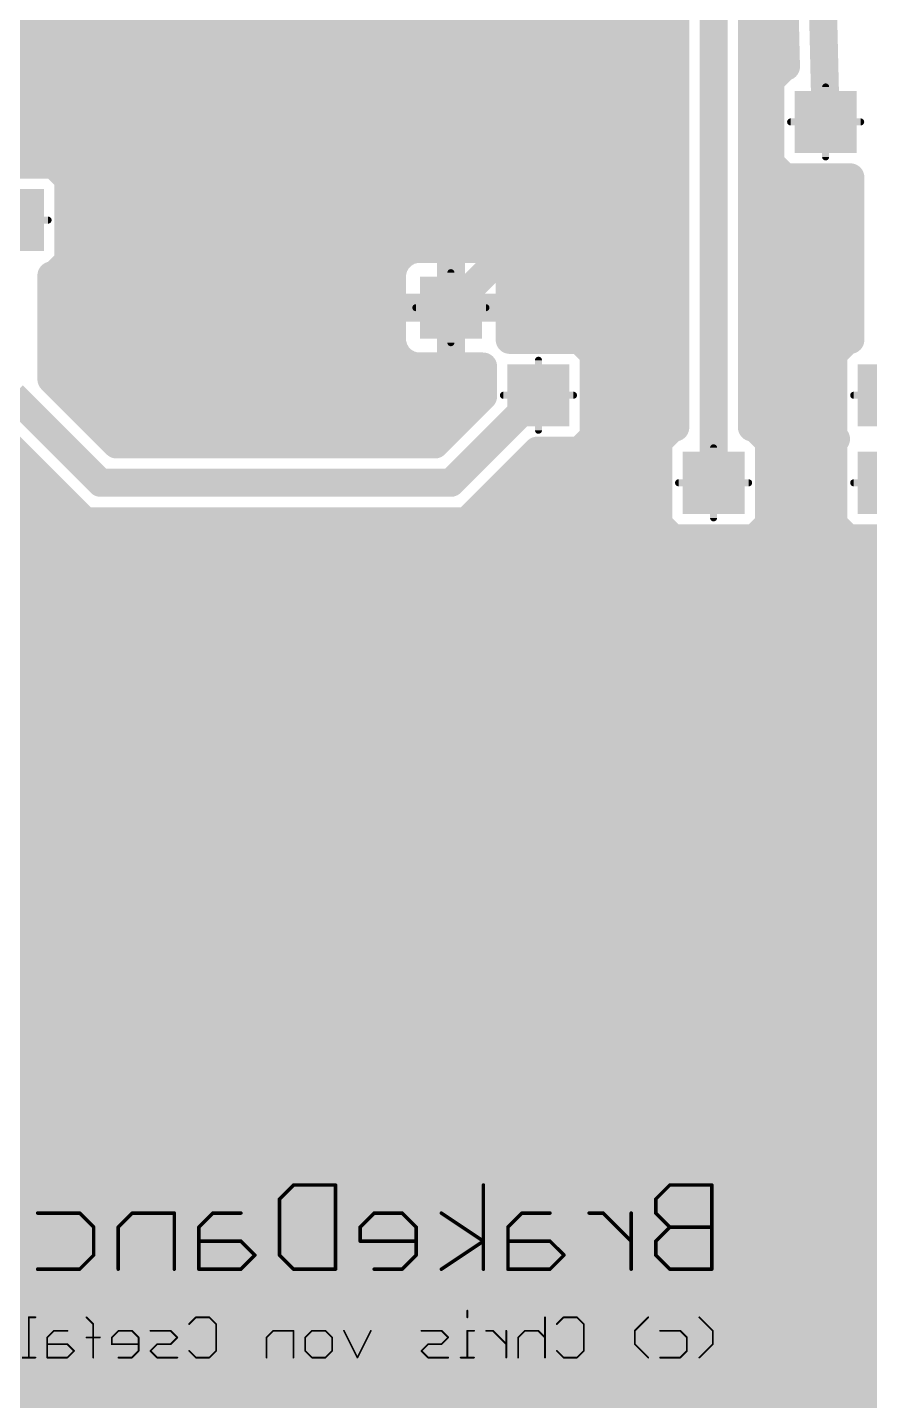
# Model space of a CAD drawing. Extents: x -14 to 61.4, y -16.8 to 62.4.
# Drawn here: x 26.88 to 39.09, y 19.71 to 39.62 of the extents above; entities that cross this region are included whole.
import ezdxf

# ---------------------------------------------------------------- set-up
doc = ezdxf.new("R2010")
doc.units = 0
for name, color, linetype in [('122', 253, 'CONTINUOUS'), ('145', 82, 'CONTINUOUS'), ('16', 175, 'CONTINUOUS'), ('18', 82, 'CONTINUOUS'), ('30', 253, 'CONTINUOUS')]:
    doc.layers.add(name, color=color, linetype=linetype)

# ---------------------------------------------------------------- blocks, each defined once
blk = doc.blocks.new('SQUAREV')
blk.add_solid([(-0.5, -0.5), (0.5, -0.5), (-0.5, 0.5), (0.5, 0.5)])

msp = doc.modelspace()

# ---------------------------------------------------------------- linework, layer by layer
at = {"layer": '122'}
for points, const_width in [([(30.5339, 22.6323), (30.7373, 22.8356)], 0.0508), ([(30.7373, 22.8356), (31.3474, 22.8356)], 0.0508), ([(31.3474, 22.8356), (31.3474, 21.6154)], 0.0508), ([(33.4913, 21.6154), (33.4913, 22.8356)], 0.0508), ([(36.1945, 22.8356), (35.9911, 22.6323)], 0.0508), ([(36.8046, 22.8356), (36.1945, 22.8356)], 0.0508), ([(36.8046, 21.6154), (36.8046, 22.8356)], 0.0508), ([(30.5339, 21.8188), (30.5339, 22.6323)], 0.0508), ([(35.9911, 22.6323), (35.9911, 22.4289)], 0.0508), ([(27.0257, 22.4289), (27.6359, 22.4289)], 0.0508), ([(27.6359, 22.4289), (27.8392, 22.2255)], 0.0508), ([(28.3985, 22.4289), (28.1951, 22.2255)], 0.0508), ([(29.0086, 22.4289), (28.3985, 22.4289)], 0.0508), ([(29.0086, 21.6154), (29.0086, 22.4289)], 0.0508), ([(29.5679, 22.4289), (29.3645, 22.2255)], 0.0508), ([(29.9746, 22.4289), (29.5679, 22.4289)], 0.0508), ([(31.9067, 22.4289), (31.7033, 22.2255)], 0.0508), ([(32.3134, 22.4289), (31.9067, 22.4289)], 0.0508), ([(32.5168, 22.2255), (32.3134, 22.4289)], 0.0508), ([(33.4913, 22.0221), (32.8812, 22.4289)], 0.0508), ([(34.0506, 22.4289), (33.8472, 22.2255)], 0.0508), ([(34.4573, 22.4289), (34.0506, 22.4289)], 0.0508), ([(35.2285, 22.4289), (35.0251, 22.4289)], 0.0508), ([(35.6352, 22.0221), (35.2285, 22.4289)], 0.0508), ([(35.6352, 21.6154), (35.6352, 22.4289)], 0.0508), ([(35.9911, 22.4289), (36.1945, 22.2255)], 0.0508), ([(27.8392, 22.2255), (27.8392, 21.8188)], 0.0508), ([(28.1951, 22.2255), (28.1951, 21.6154)], 0.0508), ([(29.3645, 22.2255), (29.3645, 21.6154)], 0.0508), ([(31.7033, 22.2255), (31.7033, 22.0221)], 0.0508), ([(32.5168, 21.8188), (32.5168, 22.2255)], 0.0508), ([(33.8472, 22.2255), (33.8472, 21.6154)], 0.0508), ([(36.1945, 22.2255), (35.9911, 22.0221)], 0.0508), ([(36.8046, 22.2255), (36.1945, 22.2255)], 0.0508), ([(29.9746, 22.0221), (29.3645, 22.0221)], 0.0508), ([(30.178, 21.8188), (29.9746, 22.0221)], 0.0508), ([(31.7033, 22.0221), (32.5168, 22.0221)], 0.0508), ([(32.8812, 21.6154), (33.4913, 22.0221)], 0.0508), ([(34.4573, 22.0221), (33.8472, 22.0221)], 0.0508), ([(34.6607, 21.8188), (34.4573, 22.0221)], 0.0508), ([(35.9911, 22.0221), (35.9911, 21.8188)], 0.0508), ([(27.8392, 21.8188), (27.6359, 21.6154)], 0.0508), ([(29.9746, 21.6154), (30.178, 21.8188)], 0.0508), ([(30.7373, 21.6154), (30.5339, 21.8188)], 0.0508), ([(32.3134, 21.6154), (32.5168, 21.8188)], 0.0508), ([(34.4573, 21.6154), (34.6607, 21.8188)], 0.0508), ([(35.9911, 21.8188), (36.1945, 21.6154)], 0.0508), ([(27.6359, 21.6154), (27.0257, 21.6154)], 0.0508), ([(29.3645, 21.6154), (29.9746, 21.6154)], 0.0508), ([(31.3474, 21.6154), (30.7373, 21.6154)], 0.0508), ([(31.9067, 21.6154), (32.3134, 21.6154)], 0.0508), ([(33.8472, 21.6154), (34.4573, 21.6154)], 0.0508), ([(36.1945, 21.6154), (36.8046, 21.6154)], 0.0508), ([(26.9944, 20.9174), (26.8969, 20.9174)], 0.0254), ([(26.8969, 20.9174), (26.8969, 20.3327)], 0.0254), ([(27.8325, 20.8199), (27.735, 20.9174)], 0.0254), ([(29.224, 20.8199), (29.3215, 20.9174)], 0.0254), ([(29.3215, 20.9174), (29.5164, 20.9174)], 0.0254), ([(29.5164, 20.9174), (29.6138, 20.8199)], 0.0254), ([(33.2584, 21.0148), (33.2584, 20.9174)], 0.0254), ([(34.385, 20.9174), (34.385, 20.3327)], 0.0254), ([(34.5565, 20.8199), (34.6539, 20.9174)], 0.0254), ([(34.6539, 20.9174), (34.8488, 20.9174)], 0.0254), ([(34.8488, 20.9174), (34.9463, 20.8199)], 0.0254), ([(35.6869, 20.7225), (35.8818, 20.9174)], 0.0254), ([(36.8173, 20.7225), (36.6224, 20.9174)], 0.0254), ([(27.2633, 20.7225), (27.1659, 20.625)], 0.0254), ([(27.4582, 20.7225), (27.2633, 20.7225)], 0.0254), ([(27.8325, 20.3327), (27.8325, 20.8199)], 0.0254), ([(28.1989, 20.7225), (28.1014, 20.625)], 0.0254), ([(28.3938, 20.7225), (28.1989, 20.7225)], 0.0254), ([(28.4912, 20.625), (28.3938, 20.7225)], 0.0254), ([(28.9551, 20.7225), (28.6627, 20.7225)], 0.0254), ([(29.0525, 20.625), (28.9551, 20.7225)], 0.0254), ([(29.6138, 20.8199), (29.6138, 20.4301)], 0.0254), ([(30.4441, 20.7225), (30.3467, 20.625)], 0.0254), ([(30.7364, 20.7225), (30.4441, 20.7225)], 0.0254), ([(30.7364, 20.3327), (30.7364, 20.7225)], 0.0254), ([(30.908, 20.625), (31.0054, 20.7225)], 0.0254), ([(31.0054, 20.7225), (31.2003, 20.7225)], 0.0254), ([(31.2003, 20.7225), (31.2978, 20.625)], 0.0254), ([(31.6642, 20.3327), (31.4693, 20.7225)], 0.0254), ([(31.8591, 20.7225), (31.6642, 20.3327)], 0.0254), ([(32.8842, 20.7225), (32.5919, 20.7225)], 0.0254), ([(32.9817, 20.625), (32.8842, 20.7225)], 0.0254), ([(33.3559, 20.7225), (33.2584, 20.7225)], 0.0254), ([(33.2584, 20.7225), (33.2584, 20.3327)], 0.0254), ([(33.6288, 20.7225), (33.5313, 20.7225)], 0.0254), ([(33.8237, 20.5276), (33.6288, 20.7225)], 0.0254), ([(33.8237, 20.3327), (33.8237, 20.7225)], 0.0254), ([(34.0926, 20.7225), (33.9952, 20.625)], 0.0254), ([(34.2875, 20.7225), (34.0926, 20.7225)], 0.0254), ([(34.385, 20.625), (34.2875, 20.7225)], 0.0254), ([(34.9463, 20.8199), (34.9463, 20.4301)], 0.0254), ([(35.6869, 20.5276), (35.6869, 20.7225)], 0.0254), ([(36.0533, 20.7225), (36.3456, 20.7225)], 0.0254), ([(36.3456, 20.7225), (36.4431, 20.625)], 0.0254), ([(36.8173, 20.5276), (36.8173, 20.7225)], 0.0254), ([(27.1659, 20.625), (27.1659, 20.3327)], 0.0254), ([(27.4582, 20.5276), (27.1659, 20.5276)], 0.0254), ([(27.5557, 20.4301), (27.4582, 20.5276)], 0.0254), ([(27.9299, 20.625), (27.735, 20.625)], 0.0254), ([(28.1014, 20.625), (28.1014, 20.5276)], 0.0254), ([(28.1014, 20.5276), (28.4912, 20.5276)], 0.0254), ([(28.4912, 20.4301), (28.4912, 20.625)], 0.0254), ([(28.6627, 20.4301), (28.7602, 20.5276)], 0.0254), ([(28.7602, 20.5276), (28.9551, 20.5276)], 0.0254), ([(28.9551, 20.5276), (29.0525, 20.625)], 0.0254), ([(30.3467, 20.625), (30.3467, 20.3327)], 0.0254), ([(30.908, 20.4301), (30.908, 20.625)], 0.0254), ([(31.2978, 20.625), (31.2978, 20.4301)], 0.0254), ([(32.5919, 20.4301), (32.6893, 20.5276)], 0.0254), ([(32.6893, 20.5276), (32.8842, 20.5276)], 0.0254), ([(32.8842, 20.5276), (32.9817, 20.625)], 0.0254), ([(33.9952, 20.625), (33.9952, 20.3327)], 0.0254), ([(35.8818, 20.3327), (35.6869, 20.5276)], 0.0254), ([(36.4431, 20.625), (36.4431, 20.4301)], 0.0254), ([(36.6224, 20.3327), (36.8173, 20.5276)], 0.0254), ([(26.9944, 20.3327), (26.7995, 20.3327)], 0.0254), ([(27.1659, 20.3327), (27.4582, 20.3327)], 0.0254), ([(27.4582, 20.3327), (27.5557, 20.4301)], 0.0254), ([(28.1989, 20.3327), (28.3938, 20.3327)], 0.0254), ([(28.3938, 20.3327), (28.4912, 20.4301)], 0.0254), ([(28.7602, 20.3327), (28.6627, 20.4301)], 0.0254), ([(29.0525, 20.3327), (28.7602, 20.3327)], 0.0254), ([(29.3215, 20.3327), (29.224, 20.4301)], 0.0254), ([(29.5164, 20.3327), (29.3215, 20.3327)], 0.0254), ([(29.6138, 20.4301), (29.5164, 20.3327)], 0.0254), ([(31.0054, 20.3327), (30.908, 20.4301)], 0.0254), ([(31.2003, 20.3327), (31.0054, 20.3327)], 0.0254), ([(31.2978, 20.4301), (31.2003, 20.3327)], 0.0254), ([(32.6893, 20.3327), (32.5919, 20.4301)], 0.0254), ([(32.9817, 20.3327), (32.6893, 20.3327)], 0.0254), ([(33.3559, 20.3327), (33.161, 20.3327)], 0.0254), ([(34.6539, 20.3327), (34.5565, 20.4301)], 0.0254), ([(34.8488, 20.3327), (34.6539, 20.3327)], 0.0254), ([(34.9463, 20.4301), (34.8488, 20.3327)], 0.0254), ([(36.3456, 20.3327), (36.0533, 20.3327)], 0.0254), ([(36.4431, 20.4301), (36.3456, 20.3327)], 0.0254)]:
    msp.add_lwpolyline(points, dxfattribs=dict(at, const_width=const_width))
for points, const_width in [([(30.7373, 22.8483, 1), (30.7373, 22.8229)], 0.0254), ([(30.7463, 22.8267, 1), (30.7283, 22.8446)], 0.0254), ([(31.3601, 22.8356, 1), (31.3347, 22.8356)], 0.0254), ([(31.3474, 22.8229, 1), (31.3474, 22.8483)], 0.0254), ([(33.504, 22.8356, 1), (33.4786, 22.8356)], 0.0254), ([(36.1945, 22.8483, 1), (36.1945, 22.8229)], 0.0254), ([(36.2035, 22.8267, 1), (36.1855, 22.8446)], 0.0254), ([(36.8173, 22.8356, 1), (36.7919, 22.8356)], 0.0254), ([(36.8046, 22.8229, 1), (36.8046, 22.8483)], 0.0254), ([(30.5466, 22.6323, 1), (30.5212, 22.6323)], 0.0254), ([(30.5249, 22.6412, 1), (30.5429, 22.6233)], 0.0254), ([(36.0038, 22.6323, 1), (35.9784, 22.6323)], 0.0254), ([(35.9821, 22.6412, 1), (36.0001, 22.6233)], 0.0254), ([(27.0257, 22.4416, 1), (27.0257, 22.4162)], 0.0254), ([(27.6448, 22.4379, 1), (27.6269, 22.4199)], 0.0254), ([(27.6359, 22.4162, 1), (27.6359, 22.4416)], 0.0254), ([(28.3985, 22.4416, 1), (28.3985, 22.4162)], 0.0254), ([(28.4075, 22.4199, 1), (28.3895, 22.4379)], 0.0254), ([(29.0213, 22.4289, 1), (28.9959, 22.4289)], 0.0254), ([(29.0086, 22.4162, 1), (29.0086, 22.4416)], 0.0254), ([(29.5679, 22.4416, 1), (29.5679, 22.4162)], 0.0254), ([(29.5769, 22.4199, 1), (29.5589, 22.4379)], 0.0254), ([(29.9746, 22.4162, 1), (29.9746, 22.4416)], 0.0254), ([(31.9067, 22.4416, 1), (31.9067, 22.4162)], 0.0254), ([(31.9157, 22.4199, 1), (31.8977, 22.4379)], 0.0254), ([(32.3224, 22.4379, 1), (32.3045, 22.4199)], 0.0254), ([(32.3134, 22.4162, 1), (32.3134, 22.4416)], 0.0254), ([(32.8882, 22.4395, 1), (32.8741, 22.4183)], 0.0254), ([(34.0506, 22.4416, 1), (34.0506, 22.4162)], 0.0254), ([(34.0596, 22.4199, 1), (34.0416, 22.4379)], 0.0254), ([(34.4573, 22.4162, 1), (34.4573, 22.4416)], 0.0254), ([(35.0251, 22.4416, 1), (35.0251, 22.4162)], 0.0254), ([(35.2374, 22.4379, 1), (35.2195, 22.4199)], 0.0254), ([(35.2285, 22.4162, 1), (35.2285, 22.4416)], 0.0254), ([(35.6479, 22.4289, 1), (35.6225, 22.4289)], 0.0254), ([(36.0001, 22.4379, 1), (35.9821, 22.4199)], 0.0254), ([(35.9784, 22.4289, 1), (36.0038, 22.4289)], 0.0254), ([(27.8519, 22.2255, 1), (27.8265, 22.2255)], 0.0254), ([(27.8302, 22.2165, 1), (27.8482, 22.2345)], 0.0254), ([(28.2078, 22.2255, 1), (28.1824, 22.2255)], 0.0254), ([(28.1861, 22.2345, 1), (28.2041, 22.2165)], 0.0254), ([(29.3772, 22.2255, 1), (29.3518, 22.2255)], 0.0254), ([(29.3555, 22.2345, 1), (29.3735, 22.2165)], 0.0254), ([(31.716, 22.2255, 1), (31.6906, 22.2255)], 0.0254), ([(31.6943, 22.2345, 1), (31.7123, 22.2165)], 0.0254), ([(32.5295, 22.2255, 1), (32.5041, 22.2255)], 0.0254), ([(32.5078, 22.2165, 1), (32.5258, 22.2345)], 0.0254), ([(33.8599, 22.2255, 1), (33.8345, 22.2255)], 0.0254), ([(33.8382, 22.2345, 1), (33.8562, 22.2165)], 0.0254), ([(36.1945, 22.2382, 1), (36.1945, 22.2128)], 0.0254), ([(36.2035, 22.2165, 1), (36.1855, 22.2345)], 0.0254), ([(36.1855, 22.2165, 1), (36.2035, 22.2345)], 0.0254), ([(36.8046, 22.2128, 1), (36.8046, 22.2382)], 0.0254), ([(29.3645, 22.0348, 1), (29.3645, 22.0094)], 0.0254), ([(29.9836, 22.0311, 1), (29.9657, 22.0132)], 0.0254), ([(29.9746, 22.0094, 1), (29.9746, 22.0348)], 0.0254), ([(31.7033, 22.0348, 1), (31.7033, 22.0094)], 0.0254), ([(31.6906, 22.0221, 1), (31.716, 22.0221)], 0.0254), ([(32.5168, 22.0094, 1), (32.5168, 22.0348)], 0.0254), ([(33.4984, 22.0116, 1), (33.4843, 22.0327)], 0.0254), ([(33.4843, 22.0116, 1), (33.4984, 22.0327)], 0.0254), ([(33.8472, 22.0348, 1), (33.8472, 22.0094)], 0.0254), ([(34.4663, 22.0311, 1), (34.4484, 22.0132)], 0.0254), ([(34.4573, 22.0094, 1), (34.4573, 22.0348)], 0.0254), ([(35.6262, 22.0132, 1), (35.6442, 22.0311)], 0.0254), ([(36.0038, 22.0221, 1), (35.9784, 22.0221)], 0.0254), ([(35.9821, 22.0311, 1), (36.0001, 22.0132)], 0.0254), ([(27.8265, 21.8188, 1), (27.8519, 21.8188)], 0.0254), ([(27.8482, 21.8098, 1), (27.8302, 21.8278)], 0.0254), ([(30.187, 21.8098, 1), (30.169, 21.8278)], 0.0254), ([(30.169, 21.8098, 1), (30.187, 21.8278)], 0.0254), ([(30.5429, 21.8278, 1), (30.5249, 21.8098)], 0.0254), ([(30.5212, 21.8188, 1), (30.5466, 21.8188)], 0.0254), ([(32.5041, 21.8188, 1), (32.5295, 21.8188)], 0.0254), ([(32.5258, 21.8098, 1), (32.5078, 21.8278)], 0.0254), ([(34.6697, 21.8098, 1), (34.6517, 21.8278)], 0.0254), ([(34.6517, 21.8098, 1), (34.6697, 21.8278)], 0.0254), ([(36.0001, 21.8278, 1), (35.9821, 21.8098)], 0.0254), ([(35.9784, 21.8188, 1), (36.0038, 21.8188)], 0.0254), ([(27.0257, 21.6281, 1), (27.0257, 21.6027)], 0.0254), ([(27.6269, 21.6244, 1), (27.6448, 21.6064)], 0.0254), ([(27.6359, 21.6027, 1), (27.6359, 21.6281)], 0.0254), ([(28.1824, 21.6154, 1), (28.2078, 21.6154)], 0.0254), ([(28.9959, 21.6154, 1), (29.0213, 21.6154)], 0.0254), ([(29.3645, 21.6281, 1), (29.3645, 21.6027)], 0.0254), ([(29.3518, 21.6154, 1), (29.3772, 21.6154)], 0.0254), ([(29.9657, 21.6244, 1), (29.9836, 21.6064)], 0.0254), ([(29.9746, 21.6027, 1), (29.9746, 21.6281)], 0.0254), ([(30.7373, 21.6281, 1), (30.7373, 21.6027)], 0.0254), ([(30.7283, 21.6064, 1), (30.7463, 21.6244)], 0.0254), ([(31.3347, 21.6154, 1), (31.3601, 21.6154)], 0.0254), ([(31.3474, 21.6027, 1), (31.3474, 21.6281)], 0.0254), ([(31.9067, 21.6281, 1), (31.9067, 21.6027)], 0.0254), ([(32.3045, 21.6244, 1), (32.3224, 21.6064)], 0.0254), ([(32.3134, 21.6027, 1), (32.3134, 21.6281)], 0.0254), ([(32.8741, 21.626, 1), (32.8882, 21.6048)], 0.0254), ([(33.4786, 21.6154, 1), (33.504, 21.6154)], 0.0254), ([(33.8472, 21.6281, 1), (33.8472, 21.6027)], 0.0254), ([(33.8345, 21.6154, 1), (33.8599, 21.6154)], 0.0254), ([(34.4484, 21.6244, 1), (34.4663, 21.6064)], 0.0254), ([(34.4573, 21.6027, 1), (34.4573, 21.6281)], 0.0254), ([(35.6225, 21.6154, 1), (35.6479, 21.6154)], 0.0254), ([(36.1945, 21.6281, 1), (36.1945, 21.6027)], 0.0254), ([(36.1855, 21.6064, 1), (36.2035, 21.6244)], 0.0254), ([(36.7919, 21.6154, 1), (36.8173, 21.6154)], 0.0254), ([(36.8046, 21.6027, 1), (36.8046, 21.6281)], 0.0254), ([(26.9033, 20.9174, 1), (26.8906, 20.9174)], 0.0127), ([(26.8969, 20.9237, 1), (26.8969, 20.911)], 0.0127), ([(26.9944, 20.911, 1), (26.9944, 20.9237)], 0.0127), ([(27.7395, 20.9219, 1), (27.7305, 20.9129)], 0.0127), ([(29.3215, 20.9237, 1), (29.3215, 20.911)], 0.0127), ([(29.326, 20.9129, 1), (29.317, 20.9219)], 0.0127), ([(29.5209, 20.9219, 1), (29.5119, 20.9129)], 0.0127), ([(29.5164, 20.911, 1), (29.5164, 20.9237)], 0.0127), ([(33.2648, 21.0148, 1), (33.2521, 21.0148)], 0.0127), ([(33.2521, 20.9174, 1), (33.2648, 20.9174)], 0.0127), ([(34.3913, 20.9174, 1), (34.3786, 20.9174)], 0.0127), ([(34.6539, 20.9237, 1), (34.6539, 20.911)], 0.0127), ([(34.6584, 20.9129, 1), (34.6494, 20.9219)], 0.0127), ([(34.8533, 20.9219, 1), (34.8443, 20.9129)], 0.0127), ([(34.8488, 20.911, 1), (34.8488, 20.9237)], 0.0127), ([(35.8863, 20.9129, 1), (35.8773, 20.9219)], 0.0127), ([(36.6269, 20.9219, 1), (36.6179, 20.9129)], 0.0127), ([(27.2633, 20.7288, 1), (27.2633, 20.7161)], 0.0127), ([(27.2678, 20.718, 1), (27.2589, 20.727)], 0.0127), ([(27.4582, 20.7161, 1), (27.4582, 20.7288)], 0.0127), ([(27.8388, 20.8199, 1), (27.8261, 20.8199)], 0.0127), ([(27.828, 20.8155, 1), (27.8369, 20.8244)], 0.0127), ([(28.1989, 20.7288, 1), (28.1989, 20.7161)], 0.0127), ([(28.2034, 20.718, 1), (28.1944, 20.727)], 0.0127), ([(28.3983, 20.727, 1), (28.3893, 20.718)], 0.0127), ([(28.3938, 20.7161, 1), (28.3938, 20.7288)], 0.0127), ([(28.6627, 20.7288, 1), (28.6627, 20.7161)], 0.0127), ([(28.9596, 20.727, 1), (28.9506, 20.718)], 0.0127), ([(28.9551, 20.7161, 1), (28.9551, 20.7288)], 0.0127), ([(29.2195, 20.8244, 1), (29.2285, 20.8155)], 0.0127), ([(29.6202, 20.8199, 1), (29.6075, 20.8199)], 0.0127), ([(29.6093, 20.8155, 1), (29.6183, 20.8244)], 0.0127), ([(30.4441, 20.7288, 1), (30.4441, 20.7161)], 0.0127), ([(30.4486, 20.718, 1), (30.4396, 20.727)], 0.0127), ([(30.7428, 20.7225, 1), (30.7301, 20.7225)], 0.0127), ([(30.7364, 20.7161, 1), (30.7364, 20.7288)], 0.0127), ([(31.0054, 20.7288, 1), (31.0054, 20.7161)], 0.0127), ([(31.0099, 20.718, 1), (31.0009, 20.727)], 0.0127), ([(31.2048, 20.727, 1), (31.1958, 20.718)], 0.0127), ([(31.2003, 20.7161, 1), (31.2003, 20.7288)], 0.0127), ([(31.4749, 20.7253, 1), (31.4636, 20.7197)], 0.0127), ([(31.8647, 20.7197, 1), (31.8534, 20.7253)], 0.0127), ([(32.5919, 20.7288, 1), (32.5919, 20.7161)], 0.0127), ([(32.8887, 20.727, 1), (32.8797, 20.718)], 0.0127), ([(32.8842, 20.7161, 1), (32.8842, 20.7288)], 0.0127), ([(33.2584, 20.7288, 1), (33.2584, 20.7161)], 0.0127), ([(33.2648, 20.7225, 1), (33.2521, 20.7225)], 0.0127), ([(33.3559, 20.7161, 1), (33.3559, 20.7288)], 0.0127), ([(33.5313, 20.7288, 1), (33.5313, 20.7161)], 0.0127), ([(33.6332, 20.727, 1), (33.6243, 20.718)], 0.0127), ([(33.6288, 20.7161, 1), (33.6288, 20.7288)], 0.0127), ([(33.83, 20.7225, 1), (33.8173, 20.7225)], 0.0127), ([(34.0926, 20.7288, 1), (34.0926, 20.7161)], 0.0127), ([(34.0971, 20.718, 1), (34.0881, 20.727)], 0.0127), ([(34.292, 20.727, 1), (34.283, 20.718)], 0.0127), ([(34.2875, 20.7161, 1), (34.2875, 20.7288)], 0.0127), ([(34.552, 20.8244, 1), (34.561, 20.8155)], 0.0127), ([(34.9526, 20.8199, 1), (34.9399, 20.8199)], 0.0127), ([(34.9418, 20.8155, 1), (34.9508, 20.8244)], 0.0127), ([(35.6932, 20.7225, 1), (35.6805, 20.7225)], 0.0127), ([(35.6824, 20.727, 1), (35.6914, 20.718)], 0.0127), ([(36.0533, 20.7288, 1), (36.0533, 20.7161)], 0.0127), ([(36.3501, 20.727, 1), (36.3412, 20.718)], 0.0127), ([(36.3456, 20.7161, 1), (36.3456, 20.7288)], 0.0127), ([(36.8237, 20.7225, 1), (36.811, 20.7225)], 0.0127), ([(36.8128, 20.718, 1), (36.8218, 20.727)], 0.0127), ([(27.1722, 20.625, 1), (27.1595, 20.625)], 0.0127), ([(27.1614, 20.6295, 1), (27.1704, 20.6206)], 0.0127), ([(27.1659, 20.5339, 1), (27.1659, 20.5212)], 0.0127), ([(27.4627, 20.5321, 1), (27.4538, 20.5231)], 0.0127), ([(27.4582, 20.5212, 1), (27.4582, 20.5339)], 0.0127), ([(27.735, 20.6314, 1), (27.735, 20.6187)], 0.0127), ([(27.9299, 20.6187, 1), (27.9299, 20.6314)], 0.0127), ([(28.1078, 20.625, 1), (28.0951, 20.625)], 0.0127), ([(28.0969, 20.6295, 1), (28.1059, 20.6206)], 0.0127), ([(28.1014, 20.5339, 1), (28.1014, 20.5212)], 0.0127), ([(28.0951, 20.5276, 1), (28.1078, 20.5276)], 0.0127), ([(28.4976, 20.625, 1), (28.4849, 20.625)], 0.0127), ([(28.4867, 20.6206, 1), (28.4957, 20.6295)], 0.0127), ([(28.4912, 20.5212, 1), (28.4912, 20.5339)], 0.0127), ([(28.7602, 20.5339, 1), (28.7602, 20.5212)], 0.0127), ([(28.7647, 20.5231, 1), (28.7557, 20.5321)], 0.0127), ([(28.9506, 20.5321, 1), (28.9596, 20.5231)], 0.0127), ([(28.9551, 20.5212, 1), (28.9551, 20.5339)], 0.0127), ([(29.057, 20.6206, 1), (29.048, 20.6295)], 0.0127), ([(29.048, 20.6206, 1), (29.057, 20.6295)], 0.0127), ([(30.353, 20.625, 1), (30.3403, 20.625)], 0.0127), ([(30.3422, 20.6295, 1), (30.3511, 20.6206)], 0.0127), ([(30.9143, 20.625, 1), (30.9016, 20.625)], 0.0127), ([(30.9035, 20.6295, 1), (30.9124, 20.6206)], 0.0127), ([(31.3041, 20.625, 1), (31.2914, 20.625)], 0.0127), ([(31.2933, 20.6206, 1), (31.3022, 20.6295)], 0.0127), ([(32.6893, 20.5339, 1), (32.6893, 20.5212)], 0.0127), ([(32.6938, 20.5231, 1), (32.6848, 20.5321)], 0.0127), ([(32.8797, 20.5321, 1), (32.8887, 20.5231)], 0.0127), ([(32.8842, 20.5212, 1), (32.8842, 20.5339)], 0.0127), ([(32.9862, 20.6206, 1), (32.9772, 20.6295)], 0.0127), ([(32.9772, 20.6206, 1), (32.9862, 20.6295)], 0.0127), ([(33.8192, 20.5231, 1), (33.8281, 20.5321)], 0.0127), ([(34.0015, 20.625, 1), (33.9888, 20.625)], 0.0127), ([(33.9907, 20.6295, 1), (33.9997, 20.6206)], 0.0127), ([(34.3805, 20.6206, 1), (34.3894, 20.6295)], 0.0127), ([(35.6914, 20.5321, 1), (35.6824, 20.5231)], 0.0127), ([(35.6805, 20.5276, 1), (35.6932, 20.5276)], 0.0127), ([(36.4494, 20.625, 1), (36.4367, 20.625)], 0.0127), ([(36.4386, 20.6206, 1), (36.4476, 20.6295)], 0.0127), ([(36.811, 20.5276, 1), (36.8237, 20.5276)], 0.0127), ([(36.8218, 20.5231, 1), (36.8128, 20.5321)], 0.0127), ([(26.8906, 20.3327, 1), (26.9033, 20.3327)], 0.0127), ([(26.9944, 20.3264, 1), (26.9944, 20.3391)], 0.0127), ([(27.1659, 20.3391, 1), (27.1659, 20.3264)], 0.0127), ([(27.1595, 20.3327, 1), (27.1722, 20.3327)], 0.0127), ([(27.4538, 20.3372, 1), (27.4627, 20.3282)], 0.0127), ([(27.4582, 20.3264, 1), (27.4582, 20.3391)], 0.0127), ([(27.5602, 20.4257, 1), (27.5512, 20.4346)], 0.0127), ([(27.5512, 20.4257, 1), (27.5602, 20.4346)], 0.0127), ([(27.8261, 20.3327, 1), (27.8388, 20.3327)], 0.0127), ([(28.1989, 20.3391, 1), (28.1989, 20.3264)], 0.0127), ([(28.3893, 20.3372, 1), (28.3983, 20.3282)], 0.0127), ([(28.3938, 20.3264, 1), (28.3938, 20.3391)], 0.0127), ([(28.4849, 20.4301, 1), (28.4976, 20.4301)], 0.0127), ([(28.4957, 20.4257, 1), (28.4867, 20.4346)], 0.0127), ([(28.6672, 20.4346, 1), (28.6582, 20.4257)], 0.0127), ([(28.6582, 20.4346, 1), (28.6672, 20.4257)], 0.0127), ([(28.7602, 20.3391, 1), (28.7602, 20.3264)], 0.0127), ([(28.7557, 20.3282, 1), (28.7647, 20.3372)], 0.0127), ([(29.0525, 20.3264, 1), (29.0525, 20.3391)], 0.0127), ([(29.2285, 20.4346, 1), (29.2195, 20.4257)], 0.0127), ([(29.3215, 20.3391, 1), (29.3215, 20.3264)], 0.0127), ([(29.317, 20.3282, 1), (29.326, 20.3372)], 0.0127), ([(29.5119, 20.3372, 1), (29.5209, 20.3282)], 0.0127), ([(29.5164, 20.3264, 1), (29.5164, 20.3391)], 0.0127), ([(29.6075, 20.4301, 1), (29.6202, 20.4301)], 0.0127), ([(29.6183, 20.4257, 1), (29.6093, 20.4346)], 0.0127), ([(30.3403, 20.3327, 1), (30.353, 20.3327)], 0.0127), ([(30.7301, 20.3327, 1), (30.7428, 20.3327)], 0.0127), ([(30.9016, 20.4301, 1), (30.9143, 20.4301)], 0.0127), ([(30.9124, 20.4346, 1), (30.9035, 20.4257)], 0.0127), ([(31.0054, 20.3391, 1), (31.0054, 20.3264)], 0.0127), ([(31.0009, 20.3282, 1), (31.0099, 20.3372)], 0.0127), ([(31.1958, 20.3372, 1), (31.2048, 20.3282)], 0.0127), ([(31.2003, 20.3264, 1), (31.2003, 20.3391)], 0.0127), ([(31.2914, 20.4301, 1), (31.3041, 20.4301)], 0.0127), ([(31.3022, 20.4257, 1), (31.2933, 20.4346)], 0.0127), ([(31.6585, 20.3355, 1), (31.6698, 20.3299)], 0.0127), ([(31.6585, 20.3299, 1), (31.6698, 20.3355)], 0.0127), ([(32.5964, 20.4346, 1), (32.5874, 20.4257)], 0.0127), ([(32.5874, 20.4346, 1), (32.5964, 20.4257)], 0.0127), ([(32.6893, 20.3391, 1), (32.6893, 20.3264)], 0.0127), ([(32.6848, 20.3282, 1), (32.6938, 20.3372)], 0.0127), ([(32.9817, 20.3264, 1), (32.9817, 20.3391)], 0.0127), ([(33.161, 20.3391, 1), (33.161, 20.3264)], 0.0127), ([(33.2521, 20.3327, 1), (33.2648, 20.3327)], 0.0127), ([(33.3559, 20.3264, 1), (33.3559, 20.3391)], 0.0127), ([(33.8173, 20.3327, 1), (33.83, 20.3327)], 0.0127), ([(33.9888, 20.3327, 1), (34.0015, 20.3327)], 0.0127), ([(34.3786, 20.3327, 1), (34.3913, 20.3327)], 0.0127), ([(34.561, 20.4346, 1), (34.552, 20.4257)], 0.0127), ([(34.6539, 20.3391, 1), (34.6539, 20.3264)], 0.0127), ([(34.6494, 20.3282, 1), (34.6584, 20.3372)], 0.0127), ([(34.8443, 20.3372, 1), (34.8533, 20.3282)], 0.0127), ([(34.8488, 20.3264, 1), (34.8488, 20.3391)], 0.0127), ([(34.9399, 20.4301, 1), (34.9526, 20.4301)], 0.0127), ([(34.9508, 20.4257, 1), (34.9418, 20.4346)], 0.0127), ([(35.8773, 20.3282, 1), (35.8863, 20.3372)], 0.0127), ([(36.0533, 20.3391, 1), (36.0533, 20.3264)], 0.0127), ([(36.3412, 20.3372, 1), (36.3501, 20.3282)], 0.0127), ([(36.3456, 20.3264, 1), (36.3456, 20.3391)], 0.0127), ([(36.4367, 20.4301, 1), (36.4494, 20.4301)], 0.0127), ([(36.4476, 20.4257, 1), (36.4386, 20.4346)], 0.0127), ([(36.6179, 20.3372, 1), (36.6269, 20.3282)], 0.0127)]:
    msp.add_lwpolyline(points, format="xyb", dxfattribs=dict(at, const_width=const_width))
at = {"layer": '145', "const_width": 0.1016}
for points in [[(38.4553, 38.7615), (38.4553, 37.7455)], [(37.9473, 38.2535), (38.9633, 38.2535)], [(26.162, 36.83), (27.178, 36.83)], [(33.02, 36.068), (33.02, 35.052)], [(32.512, 35.56), (33.528, 35.56)], [(34.29, 34.798), (34.29, 33.782)], [(33.782, 34.29), (34.798, 34.29)], [(38.862, 34.29), (39.878, 34.29)], [(36.83, 33.528), (36.83, 32.512)], [(36.322, 33.02), (37.338, 33.02)], [(38.862, 33.02), (39.878, 33.02)]]:
    msp.add_lwpolyline(points, dxfattribs=at)
at = {"layer": '145', "const_width": 0.0508}
for points in [[(38.4807, 38.7615, 1), (38.4299, 38.7615)], [(37.9473, 38.2789, 1), (37.9473, 38.2281)], [(38.9633, 38.2281, 1), (38.9633, 38.2789)], [(38.4299, 37.7455, 1), (38.4807, 37.7455)], [(27.178, 36.8046, 1), (27.178, 36.8554)], [(33.0454, 36.068, 1), (32.9946, 36.068)], [(32.512, 35.5854, 1), (32.512, 35.5346)], [(33.528, 35.5346, 1), (33.528, 35.5854)], [(32.9946, 35.052, 1), (33.0454, 35.052)], [(34.3154, 34.798, 1), (34.2646, 34.798)], [(33.782, 34.3154, 1), (33.782, 34.2646)], [(34.798, 34.2646, 1), (34.798, 34.3154)], [(38.862, 34.3154, 1), (38.862, 34.2646)], [(34.2646, 33.782, 1), (34.3154, 33.782)], [(36.8554, 33.528, 1), (36.8046, 33.528)], [(36.322, 33.0454, 1), (36.322, 32.9946)], [(37.338, 32.9946, 1), (37.338, 33.0454)], [(38.862, 33.0454, 1), (38.862, 32.9946)], [(36.8046, 32.512, 1), (36.8554, 32.512)]]:
    msp.add_lwpolyline(points, format="xyb", dxfattribs=at)
at = {"layer": '16', "const_width": 0.4064}
for points in [[(38.1, 53.34), (38.4553, 38.2535)], [(37.5624, 52.5368), (37.8798, 39.0567)], [(34.29, 36.83), (34.29, 46.99)], [(36.83, 45.72), (36.83, 33.02)], [(36.2736, 44.9168), (36.2736, 33.8232)], [(37.3864, 33.8232), (37.3864, 44.9168)], [(14.6264, 39.8272), (36.2736, 39.8272)], [(37.3864, 39.8272), (37.8617, 39.8272)], [(14.6264, 39.4208), (36.2736, 39.4208)], [(37.3864, 39.4208), (37.8713, 39.4208)], [(37.859, 39.0567), (37.6521, 38.8498)], [(37.8798, 39.0567), (37.859, 39.0567)], [(14.6264, 39.0144), (36.2736, 39.0144)], [(37.3864, 39.0144), (37.8168, 39.0144)], [(37.6521, 38.8498), (37.6521, 37.6572)], [(14.6264, 38.608), (36.2736, 38.608)], [(37.3864, 38.608), (37.6521, 38.608)], [(14.6264, 38.2016), (36.2736, 38.2016)], [(37.3864, 38.2016), (37.6521, 38.2016)], [(14.6264, 37.7952), (36.2736, 37.7952)], [(27.2663, 37.6332), (26.0737, 37.6332)], [(27.4732, 37.4263), (27.2663, 37.6332)], [(37.3864, 37.7952), (37.6521, 37.7952)], [(37.6521, 37.6572), (37.859, 37.4503)], [(37.859, 37.4503), (38.8136, 37.4503)], [(38.8136, 37.4503), (38.8136, 35.0932)], [(27.4732, 36.2337), (27.4732, 37.4263)], [(27.4732, 37.3888), (36.2736, 37.3888)], [(37.3864, 37.3888), (38.8136, 37.3888)], [(27.4732, 36.9824), (36.2736, 36.9824)], [(37.3864, 36.9824), (38.8136, 36.9824)], [(33.02, 35.56), (34.29, 36.83)], [(27.4732, 36.576), (36.2736, 36.576)], [(37.3864, 36.576), (38.8136, 36.576)], [(32.2474, 36.2576), (32.1943, 36.1656)], [(32.3224, 36.3326), (32.2474, 36.2576)], [(32.4144, 36.3857), (32.3224, 36.3326)], [(32.5169, 36.4132), (32.4144, 36.3857)], [(33.02, 36.4132), (32.5169, 36.4132)], [(33.02, 36.4132), (33.02, 35.56)], [(33.02, 35.56), (33.02, 36.4132)], [(33.5231, 36.4132), (33.02, 36.4132)], [(33.6256, 36.3857), (33.5231, 36.4132)], [(33.7176, 36.3326), (33.6256, 36.3857)], [(33.7926, 36.2576), (33.7176, 36.3326)], [(33.8457, 36.1656), (33.7926, 36.2576)], [(27.2663, 36.0268), (27.4732, 36.2337)], [(27.4091, 36.1696), (32.1966, 36.1696)], [(32.1943, 36.1656), (32.1668, 36.0631)], [(32.1668, 36.0631), (32.1668, 35.56)], [(33.02, 36.1696), (33.02, 36.1696)], [(33.8434, 36.1696), (36.2736, 36.1696)], [(33.8732, 36.0631), (33.8457, 36.1656)], [(33.8732, 35.56), (33.8732, 36.0631)], [(37.3864, 36.1696), (38.8136, 36.1696)], [(27.2264, 34.5205), (27.2264, 36.0268)], [(27.2264, 36.0268), (27.2663, 36.0268)], [(27.2264, 35.7632), (32.1668, 35.7632)], [(33.02, 35.7632), (33.02, 35.7632)], [(33.8732, 35.7632), (36.2736, 35.7632)], [(37.3864, 35.7632), (38.8136, 35.7632)], [(32.1668, 35.56), (33.02, 35.56)], [(33.02, 35.56), (32.1668, 35.56)], [(32.1668, 35.56), (32.1668, 35.0569)], [(33.02, 35.56), (33.02, 35.56)], [(33.02, 35.56), (33.02, 35.56)], [(33.02, 34.7068), (33.02, 35.56)], [(33.02, 35.56), (33.02, 35.56)], [(33.02, 35.56), (33.02, 34.7068)], [(33.8732, 35.56), (33.02, 35.56)], [(33.02, 35.56), (33.02, 35.56)], [(33.02, 35.56), (33.8732, 35.56)], [(33.8732, 35.0932), (33.8732, 35.56)], [(27.2264, 35.3568), (32.1668, 35.3568)], [(33.02, 35.3568), (33.02, 35.3568)], [(33.8732, 35.3568), (36.2736, 35.3568)], [(37.3864, 35.3568), (38.8136, 35.3568)], [(32.1668, 35.0569), (32.1943, 34.9544)], [(34.8863, 35.0932), (33.8732, 35.0932)], [(35.0932, 34.8863), (34.8863, 35.0932)], [(38.7737, 35.0932), (38.5668, 34.8863)], [(38.8136, 35.0932), (38.7737, 35.0932)], [(27.2264, 34.9504), (32.1966, 34.9504)], [(32.1943, 34.9544), (32.2474, 34.8624)], [(32.2474, 34.8624), (32.3224, 34.7874)], [(33.02, 34.9504), (33.02, 34.9504)], [(35.0291, 34.9504), (36.2736, 34.9504)], [(35.0932, 33.6937), (35.0932, 34.8863)], [(37.3864, 34.9504), (38.6309, 34.9504)], [(38.5668, 34.8863), (38.5668, 33.6937)], [(32.3224, 34.7874), (32.4144, 34.7343)], [(32.4144, 34.7343), (32.5169, 34.7068)], [(32.5169, 34.7068), (33.02, 34.7068)], [(33.02, 34.7068), (33.4868, 34.7068)], [(33.4868, 34.7068), (33.4868, 34.2737)], [(27.2264, 34.544), (33.4868, 34.544)], [(28.1705, 33.5764), (27.2264, 34.5205)], [(35.0932, 34.544), (36.2736, 34.544)], [(37.3864, 34.544), (38.5668, 34.544)], [(27.94, 33.02), (26.67, 34.29)], [(33.4868, 34.2737), (32.7895, 33.5764)], [(34.29, 34.29), (33.02, 33.02)], [(26.1136, 34.0595), (27.7095, 32.4636)], [(27.6093, 34.1376), (33.3507, 34.1376)], [(35.0932, 34.1376), (36.2736, 34.1376)], [(37.3864, 34.1376), (38.5668, 34.1376)], [(28.0157, 33.7312), (32.9443, 33.7312)], [(34.8863, 33.4868), (35.0932, 33.6937)], [(35.0932, 33.7312), (36.1417, 33.7312)], [(36.2337, 33.8232), (36.0268, 33.6163)], [(36.2736, 33.8232), (36.2337, 33.8232)], [(37.4263, 33.8232), (37.3864, 33.8232)], [(37.6332, 33.6163), (37.4263, 33.8232)], [(37.5183, 33.7312), (38.5668, 33.7312)], [(38.5668, 33.6937), (38.6055, 33.655)], [(38.6055, 33.655), (38.5668, 33.6163)], [(32.7895, 33.5764), (28.1705, 33.5764)], [(33.5764, 32.7895), (34.2737, 33.4868)], [(34.2737, 33.4868), (34.8863, 33.4868)], [(36.0268, 33.6163), (36.0268, 32.4237)], [(37.6332, 32.4237), (37.6332, 33.6163)], [(38.5668, 33.6163), (38.5668, 32.4237)], [(20.8764, 33.3248), (26.8483, 33.3248)], [(34.1117, 33.3248), (36.0268, 33.3248)], [(37.6332, 33.3248), (38.5668, 33.3248)], [(20.8764, 32.9184), (27.2547, 32.9184)], [(33.02, 33.02), (27.94, 33.02)], [(33.7053, 32.9184), (36.0268, 32.9184)], [(37.6332, 32.9184), (38.5668, 32.9184)], [(33.2505, 32.4636), (33.5764, 32.7895)], [(20.8764, 32.512), (27.6611, 32.512)], [(27.7095, 32.4636), (33.2505, 32.4636)], [(33.2989, 32.512), (36.0268, 32.512)], [(37.6332, 32.512), (38.5668, 32.512)], [(36.0268, 32.4237), (36.2337, 32.2168)], [(37.4263, 32.2168), (37.6332, 32.4237)], [(38.5668, 32.4237), (38.7737, 32.2168)], [(20.8764, 32.1056), (40.6526, 32.1056)], [(36.2337, 32.2168), (37.4263, 32.2168)], [(38.7737, 32.2168), (39.9663, 32.2168)], [(20.8764, 31.6992), (40.6526, 31.6992)], [(20.8764, 31.2928), (40.7093, 31.2928)], [(20.8764, 30.8864), (41.8429, 30.8864)], [(20.8764, 30.48), (42.321, 30.48)], [(20.8764, 30.0736), (42.6236, 30.0736)], [(21.1232, 29.6672), (42.6236, 29.6672)], [(21.1232, 29.2608), (42.6236, 29.2608)], [(21.1232, 28.8544), (42.6236, 28.8544)], [(20.9575, 28.448), (41.0581, 28.448)], [(14.6264, 28.0416), (41.0568, 28.0416)], [(14.6264, 27.6352), (41.0568, 27.6352)], [(14.6264, 27.2288), (41.151, 27.2288)], [(14.6264, 26.8224), (43.5107, 26.8224)], [(14.6264, 26.416), (47.8325, 26.416)], [(14.6264, 26.0096), (47.8966, 26.0096)], [(14.6264, 25.6032), (49.0692, 25.6032)], [(14.6264, 25.1968), (60.3036, 25.1968)], [(14.6264, 24.7904), (48.7359, 24.7904)], [(14.6264, 24.384), (48.6768, 24.384)], [(14.6264, 23.9776), (48.6768, 23.9776)], [(14.6264, 23.5712), (48.6917, 23.5712)], [(14.6264, 23.1648), (60.3036, 23.1648)], [(14.6264, 22.7584), (60.3036, 22.7584)], [(14.6264, 22.352), (60.3036, 22.352)], [(14.6264, 21.9456), (60.3036, 21.9456)], [(14.6264, 21.5392), (60.3036, 21.5392)], [(14.6264, 21.1328), (60.3036, 21.1328)], [(14.6264, 20.7264), (60.3036, 20.7264)], [(14.6264, 20.32), (60.3036, 20.32)], [(14.6264, 19.9136), (60.3036, 19.9136)], [(14.6264, 19.5072), (60.3036, 19.5072)]]:
    msp.add_lwpolyline(points, dxfattribs=at)
at = {"layer": '16', "const_width": 0.2032}
for points in [[(36.2736, 39.3192, 1), (36.2736, 39.5224)], [(37.3864, 39.5224, 1), (37.3864, 39.3192)], [(37.8713, 39.3192, 1), (37.8713, 39.5224)], [(37.859, 39.1583, 1), (37.859, 38.9551)], [(37.9308, 38.9848, 1), (37.7872, 39.1285)], [(37.8798, 38.9551, 1), (37.8798, 39.1583)], [(36.2736, 38.9128, 1), (36.2736, 39.116)], [(37.3864, 39.116, 1), (37.3864, 38.9128)], [(37.7537, 38.8498, 1), (37.5505, 38.8498)], [(37.7783, 39.0543, 1), (37.9814, 39.059)], [(37.8168, 38.9128, 1), (37.8168, 39.116)], [(37.5803, 38.9216, 1), (37.724, 38.7779)], [(36.2736, 38.5064, 1), (36.2736, 38.7096)], [(37.3864, 38.7096, 1), (37.3864, 38.5064)], [(37.6521, 38.5064, 1), (37.6521, 38.7096)], [(36.2736, 38.1, 1), (36.2736, 38.3032)], [(37.3864, 38.3032, 1), (37.3864, 38.1)], [(37.6521, 38.1, 1), (37.6521, 38.3032)], [(38.3537, 38.2511, 1), (38.5569, 38.2558)], [(27.3381, 37.705, 1), (27.1945, 37.5614)], [(27.2663, 37.5316, 1), (27.2663, 37.7348)], [(36.2736, 37.6936, 1), (36.2736, 37.8968)], [(37.3864, 37.8968, 1), (37.3864, 37.6936)], [(37.724, 37.729, 1), (37.5803, 37.5853)], [(37.6521, 37.6936, 1), (37.6521, 37.8968)], [(37.5505, 37.6572, 1), (37.7537, 37.6572)], [(37.859, 37.5519, 1), (37.859, 37.3487)], [(38.9152, 37.4503, 1), (38.712, 37.4503)], [(38.8136, 37.3487, 1), (38.8136, 37.5519)], [(27.5748, 37.4263, 1), (27.3716, 37.4263)], [(27.4732, 37.4904, 1), (27.4732, 37.2872)], [(27.4014, 37.3545, 1), (27.545, 37.4981)], [(36.2736, 37.2872, 1), (36.2736, 37.4904)], [(37.3864, 37.4904, 1), (37.3864, 37.2872)], [(37.7872, 37.3784, 1), (37.9308, 37.5221)], [(38.8136, 37.2872, 1), (38.8136, 37.4904)], [(27.4732, 37.084, 1), (27.4732, 36.8808)], [(36.2736, 36.8808, 1), (36.2736, 37.084)], [(37.3864, 37.084, 1), (37.3864, 36.8808)], [(38.8136, 36.8808, 1), (38.8136, 37.084)], [(34.1884, 36.83, 1), (34.3916, 36.83)], [(34.3618, 36.7582, 1), (34.2182, 36.9018)], [(27.4732, 36.6776, 1), (27.4732, 36.4744)], [(36.2736, 36.4744, 1), (36.2736, 36.6776)], [(37.3864, 36.6776, 1), (37.3864, 36.4744)], [(38.8136, 36.4744, 1), (38.8136, 36.6776)], [(32.3353, 36.2068, 1), (32.1594, 36.3084)], [(32.2716, 36.4206, 1), (32.3732, 36.2446)], [(32.3943, 36.2608, 1), (32.2506, 36.4045)], [(32.3881, 36.4839, 1), (32.4407, 36.2876)], [(32.4652, 36.2977, 1), (32.3636, 36.4737)], [(32.5169, 36.5148, 1), (32.5169, 36.3116)], [(32.5432, 36.3151, 1), (32.4906, 36.5113)], [(33.1216, 36.4132, 1), (32.9184, 36.4132)], [(33.1216, 36.4132, 1), (32.9184, 36.4132)], [(33.02, 36.5148, 1), (33.02, 36.3116)], [(33.02, 36.3116, 1), (33.02, 36.5148)], [(33.5494, 36.5113, 1), (33.4968, 36.3151)], [(33.5231, 36.3116, 1), (33.5231, 36.5148)], [(33.6764, 36.4737, 1), (33.5748, 36.2977)], [(33.5993, 36.2876, 1), (33.6519, 36.4839)], [(33.7894, 36.4045, 1), (33.6457, 36.2608)], [(33.6668, 36.2446, 1), (33.7684, 36.4206)], [(33.8806, 36.3084, 1), (33.7046, 36.2068)], [(27.4091, 36.2712, 1), (27.4091, 36.068)], [(27.3716, 36.2337, 1), (27.5748, 36.2337)], [(27.545, 36.1619, 1), (27.4014, 36.3055)], [(32.2684, 36.0631, 1), (32.0652, 36.0631)], [(32.1063, 36.2164, 1), (32.2823, 36.1148)], [(32.2924, 36.1393, 1), (32.0961, 36.1919)], [(32.1755, 36.3294, 1), (32.3192, 36.1857)], [(32.1966, 36.068, 1), (32.1966, 36.2712)], [(33.02, 36.2712, 1), (33.02, 36.068)], [(33.02, 36.068, 1), (33.02, 36.2712)], [(33.7208, 36.1857, 1), (33.8645, 36.3294)], [(33.8434, 36.2712, 1), (33.8434, 36.068)], [(33.9439, 36.1919, 1), (33.7476, 36.1393)], [(33.7577, 36.1148, 1), (33.9337, 36.2164)], [(33.9748, 36.0631, 1), (33.7716, 36.0631)], [(36.2736, 36.068, 1), (36.2736, 36.2712)], [(37.3864, 36.2712, 1), (37.3864, 36.068)], [(38.8136, 36.068, 1), (38.8136, 36.2712)], [(27.328, 36.0268, 1), (27.1248, 36.0268)], [(27.2264, 36.1284, 1), (27.2264, 35.9252)], [(27.1945, 36.0986, 1), (27.3381, 35.955)], [(27.2663, 35.9252, 1), (27.2663, 36.1284)], [(32.0687, 36.0894, 1), (32.2649, 36.0368)], [(33.7751, 36.0368, 1), (33.9713, 36.0894)], [(27.2264, 35.8648, 1), (27.2264, 35.6616)], [(32.1668, 35.6616, 1), (32.1668, 35.8648)], [(33.02, 35.8648, 1), (33.02, 35.6616)], [(33.02, 35.6616, 1), (33.02, 35.8648)], [(33.8732, 35.8648, 1), (33.8732, 35.6616)], [(36.2736, 35.6616, 1), (36.2736, 35.8648)], [(37.3864, 35.8648, 1), (37.3864, 35.6616)], [(38.8136, 35.6616, 1), (38.8136, 35.8648)], [(32.1668, 35.6616, 1), (32.1668, 35.4584)], [(32.1668, 35.6616, 1), (32.1668, 35.4584)], [(32.2684, 35.56, 1), (32.0652, 35.56)], [(32.0652, 35.56, 1), (32.2684, 35.56)], [(33.02, 35.6616, 1), (33.02, 35.4584)], [(33.1216, 35.56, 1), (32.9184, 35.56)], [(33.1216, 35.56, 1), (32.9184, 35.56)], [(33.02, 35.6616, 1), (33.02, 35.4584)], [(33.1216, 35.56, 1), (32.9184, 35.56)], [(33.02, 35.6616, 1), (33.02, 35.4584)], [(33.1216, 35.56, 1), (32.9184, 35.56)], [(33.02, 35.6616, 1), (33.02, 35.4584)], [(32.9184, 35.56, 1), (33.1216, 35.56)], [(32.9184, 35.56, 1), (33.1216, 35.56)], [(32.9184, 35.56, 1), (33.1216, 35.56)], [(32.9184, 35.56, 1), (33.1216, 35.56)], [(32.9482, 35.6318, 1), (33.0918, 35.4882)], [(33.02, 35.4584, 1), (33.02, 35.6616)], [(33.02, 35.4584, 1), (33.02, 35.6616)], [(33.02, 35.4584, 1), (33.02, 35.6616)], [(33.02, 35.4584, 1), (33.02, 35.6616)], [(33.9748, 35.56, 1), (33.7716, 35.56)], [(33.7716, 35.56, 1), (33.9748, 35.56)], [(33.8732, 35.4584, 1), (33.8732, 35.6616)], [(33.8732, 35.4584, 1), (33.8732, 35.6616)], [(27.2264, 35.4584, 1), (27.2264, 35.2552)], [(32.1668, 35.2552, 1), (32.1668, 35.4584)], [(33.02, 35.4584, 1), (33.02, 35.2552)], [(33.02, 35.2552, 1), (33.02, 35.4584)], [(33.8732, 35.4584, 1), (33.8732, 35.2552)], [(36.2736, 35.2552, 1), (36.2736, 35.4584)], [(37.3864, 35.4584, 1), (37.3864, 35.2552)], [(38.8136, 35.2552, 1), (38.8136, 35.4584)], [(32.2649, 35.0832, 1), (32.0687, 35.0306)], [(33.8732, 35.1948, 1), (33.8732, 34.9916)], [(34.9581, 35.165, 1), (34.8145, 35.0214)], [(34.8863, 34.9916, 1), (34.8863, 35.1948)], [(38.7737, 35.1948, 1), (38.7737, 34.9916)], [(38.8455, 35.0214, 1), (38.7019, 35.165)], [(38.8136, 34.9916, 1), (38.8136, 35.1948)], [(27.2264, 35.052, 1), (27.2264, 34.8488)], [(32.0652, 35.0569, 1), (32.2684, 35.0569)], [(32.2823, 35.0052, 1), (32.1063, 34.9036)], [(32.0961, 34.9281, 1), (32.2924, 34.9807)], [(32.3192, 34.9343, 1), (32.1755, 34.7906)], [(32.1966, 34.8488, 1), (32.1966, 35.052)], [(33.02, 35.052, 1), (33.02, 34.8488)], [(33.02, 34.8488, 1), (33.02, 35.052)], [(33.7716, 35.0932, 1), (33.9748, 35.0932)], [(35.0291, 35.052, 1), (35.0291, 34.8488)], [(35.1948, 34.8863, 1), (34.9916, 34.8863)], [(35.0214, 34.8145, 1), (35.165, 34.9581)], [(36.2736, 34.8488, 1), (36.2736, 35.052)], [(37.3864, 35.052, 1), (37.3864, 34.8488)], [(38.6684, 34.8863, 1), (38.4652, 34.8863)], [(38.495, 34.9581, 1), (38.6386, 34.8145)], [(38.6309, 34.8488, 1), (38.6309, 35.052)], [(38.712, 35.0932, 1), (38.9152, 35.0932)], [(32.1594, 34.8116, 1), (32.3353, 34.9132)], [(32.3732, 34.8753, 1), (32.2716, 34.6994)], [(32.2506, 34.7155, 1), (32.3943, 34.8592)], [(32.4407, 34.8324, 1), (32.3881, 34.6361)], [(32.3636, 34.6463, 1), (32.4652, 34.8223)], [(32.5169, 34.8084, 1), (32.5169, 34.6052)], [(32.4906, 34.6087, 1), (32.5432, 34.8049)], [(33.02, 34.8084, 1), (33.02, 34.6052)], [(33.02, 34.6052, 1), (33.02, 34.8084)], [(33.5884, 34.7068, 1), (33.3852, 34.7068)], [(33.4868, 34.6052, 1), (33.4868, 34.8084)], [(27.2264, 34.6456, 1), (27.2264, 34.4424)], [(27.2982, 34.5923, 1), (27.1546, 34.4486)], [(32.9184, 34.7068, 1), (33.1216, 34.7068)], [(32.9184, 34.7068, 1), (33.1216, 34.7068)], [(33.4868, 34.4424, 1), (33.4868, 34.6456)], [(35.0932, 34.6456, 1), (35.0932, 34.4424)], [(36.2736, 34.4424, 1), (36.2736, 34.6456)], [(37.3864, 34.6456, 1), (37.3864, 34.4424)], [(38.5668, 34.4424, 1), (38.5668, 34.6456)], [(27.1248, 34.5205, 1), (27.328, 34.5205)], [(33.5586, 34.2018, 1), (33.415, 34.3455)], [(34.3618, 34.2182, 1), (34.2182, 34.3618)], [(27.6093, 34.2392, 1), (27.6093, 34.036)], [(33.3507, 34.036, 1), (33.3507, 34.2392)], [(33.3852, 34.2737, 1), (33.5884, 34.2737)], [(35.0932, 34.2392, 1), (35.0932, 34.036)], [(36.2736, 34.036, 1), (36.2736, 34.2392)], [(37.3864, 34.2392, 1), (37.3864, 34.036)], [(38.5668, 34.036, 1), (38.5668, 34.2392)], [(28.0157, 33.8328, 1), (28.0157, 33.6296)], [(32.9443, 33.6296, 1), (32.9443, 33.8328)], [(35.0932, 33.8328, 1), (35.0932, 33.6296)], [(35.165, 33.6219, 1), (35.0214, 33.7655)], [(36.2337, 33.9248, 1), (36.2337, 33.7216)], [(36.1417, 33.6296, 1), (36.1417, 33.8328)], [(36.3055, 33.7514, 1), (36.1619, 33.895)], [(36.172, 33.8232, 1), (36.3752, 33.8232)], [(36.2736, 33.7216, 1), (36.2736, 33.9248)], [(37.3864, 33.9248, 1), (37.3864, 33.7216)], [(37.2848, 33.8232, 1), (37.488, 33.8232)], [(37.4981, 33.895, 1), (37.3545, 33.7514)], [(37.5183, 33.8328, 1), (37.5183, 33.6296)], [(37.4263, 33.7216, 1), (37.4263, 33.9248)], [(38.6386, 33.7655, 1), (38.495, 33.6219)], [(38.6773, 33.5832, 1), (38.5337, 33.7268)], [(38.5668, 33.6296, 1), (38.5668, 33.8328)], [(28.1705, 33.678, 1), (28.1705, 33.4748)], [(28.0986, 33.5046, 1), (28.2423, 33.6482)], [(32.7177, 33.6482, 1), (32.8614, 33.5046)], [(32.7895, 33.4748, 1), (32.7895, 33.678)], [(34.2737, 33.5884, 1), (34.2737, 33.3852)], [(34.3455, 33.415, 1), (34.2018, 33.5586)], [(34.8145, 33.5586, 1), (34.9581, 33.415)], [(34.8863, 33.3852, 1), (34.8863, 33.5884)], [(34.9916, 33.6937, 1), (35.1948, 33.6937)], [(36.1284, 33.6163, 1), (35.9252, 33.6163)], [(35.955, 33.6881, 1), (36.0986, 33.5445)], [(37.7348, 33.6163, 1), (37.5316, 33.6163)], [(37.5614, 33.5445, 1), (37.705, 33.6881)], [(38.6684, 33.6163, 1), (38.4652, 33.6163)], [(38.4652, 33.6937, 1), (38.6684, 33.6937)], [(38.495, 33.6881, 1), (38.6386, 33.5445)], [(38.5337, 33.5832, 1), (38.6773, 33.7268)], [(26.8483, 33.2232, 1), (26.8483, 33.4264)], [(34.1117, 33.4264, 1), (34.1117, 33.2232)], [(36.0268, 33.2232, 1), (36.0268, 33.4264)], [(37.6332, 33.4264, 1), (37.6332, 33.2232)], [(38.5668, 33.2232, 1), (38.5668, 33.4264)], [(27.2547, 32.8168, 1), (27.2547, 33.02)], [(27.94, 33.1216, 1), (27.94, 32.9184)], [(27.8682, 32.9482, 1), (28.0118, 33.0918)], [(32.9482, 33.0918, 1), (33.0918, 32.9482)], [(33.02, 32.9184, 1), (33.02, 33.1216)], [(33.7053, 33.02, 1), (33.7053, 32.8168)], [(36.0268, 32.8168, 1), (36.0268, 33.02)], [(36.7284, 33.02, 1), (36.9316, 33.02)], [(37.6332, 33.02, 1), (37.6332, 32.8168)], [(38.5668, 32.8168, 1), (38.5668, 33.02)], [(33.5046, 32.8614, 1), (33.6482, 32.7177)], [(33.6482, 32.7177, 1), (33.5046, 32.8614)], [(27.7095, 32.5652, 1), (27.7095, 32.362)], [(27.6611, 32.4104, 1), (27.6611, 32.6136)], [(33.2989, 32.6136, 1), (33.2989, 32.4104)], [(33.2505, 32.362, 1), (33.2505, 32.5652)], [(36.0268, 32.4104, 1), (36.0268, 32.6136)], [(37.6332, 32.6136, 1), (37.6332, 32.4104)], [(38.5668, 32.4104, 1), (38.5668, 32.6136)], [(27.6377, 32.3918, 1), (27.7814, 32.5354)], [(33.1786, 32.5354, 1), (33.3223, 32.3918)], [(35.9252, 32.4237, 1), (36.1284, 32.4237)], [(36.0986, 32.4955, 1), (35.955, 32.3519)], [(37.5316, 32.4237, 1), (37.7348, 32.4237)], [(37.705, 32.3519, 1), (37.5614, 32.4955)], [(38.4652, 32.4237, 1), (38.6684, 32.4237)], [(38.6386, 32.4955, 1), (38.495, 32.3519)], [(36.2337, 32.3184, 1), (36.2337, 32.1152)], [(36.1619, 32.145, 1), (36.3055, 32.2886)], [(37.3545, 32.2886, 1), (37.4981, 32.145)], [(37.4263, 32.1152, 1), (37.4263, 32.3184)], [(38.7737, 32.3184, 1), (38.7737, 32.1152)], [(38.7019, 32.145, 1), (38.8455, 32.2886)]]:
    msp.add_lwpolyline(points, format="xyb", dxfattribs=at)

# ---------------------------------------------------------------- block references
at = {"layer": '18', "xscale": 0.9, "yscale": 0.9}
for p in [(38.4553, 38.2535), (26.67, 36.83), (33.02, 35.56), (34.29, 34.29), (39.37, 34.29), (36.83, 33.02), (39.37, 33.02)]:
    msp.add_blockref('SQUAREV', p, dxfattribs=at)
at = {"layer": '30', "xscale": 0.9, "yscale": 0.9}
for p in [(38.4553, 38.2535), (26.67, 36.83), (33.02, 35.56), (34.29, 34.29), (39.37, 34.29), (36.83, 33.02), (39.37, 33.02)]:
    msp.add_blockref('SQUAREV', p, dxfattribs=at)

doc.saveas('drawing.dxf')
